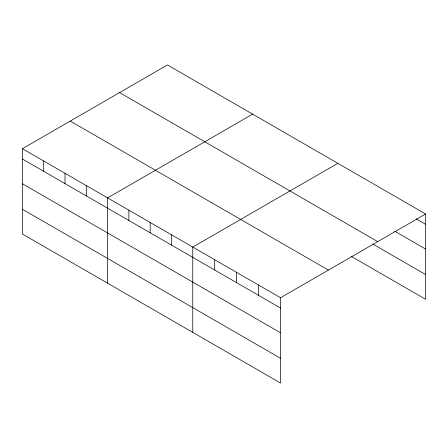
<?xml version="1.0" encoding="UTF-8"?>
<svg xmlns="http://www.w3.org/2000/svg" width="448" height="448" viewBox="0 0 448 448"><rect width="100%" height="100%" fill="white"/><g stroke="black" fill="none" stroke-linecap="round" stroke-linejoin="round"><path stroke-width="0.67" d="M280.543 332.791L280.543 297.741L22.4 148.708L22.4 234.007L280.543 383.046L280.543 332.791L22.4 183.753M351.473 256.497L425.6 299.292L425.6 213.993L167.457 64.954L22.4 148.708M252.644 114.139L107.587 197.887L107.587 283.186M337.831 163.318L192.774 247.072L192.774 332.371M280.543 297.741L425.6 213.993M416.114 218.809L425.6 224.286M394.761 231.235L425.6 249.038M119.588 92.596L377.731 241.629M372.82 244.07L425.6 274.54M70.269 121.066L328.412 270.105M22.4 159.001L280.543 308.039M22.4 209.255L280.543 358.294M258.597 285.074L258.597 295.366M236.656 272.406L236.656 282.699M214.715 259.739L214.715 270.032M171.478 234.774L171.478 245.067M150.181 222.477L150.181 232.775M128.884 210.185L128.884 220.478M86.29 185.595L86.29 195.888M64.994 173.298L64.994 183.59M43.697 161L43.697 171.298"/></g></svg>
